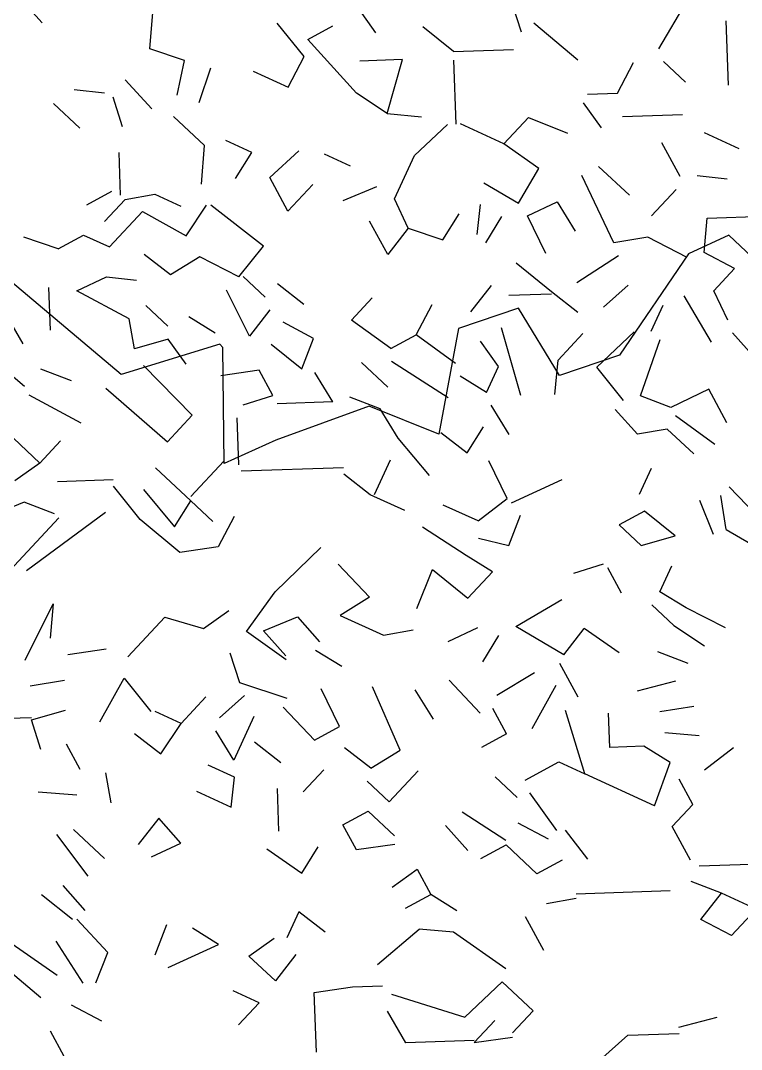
# Model space of a CAD drawing. Header units: metres. Extents: x 10 to 239, y 2 to 253.
# Drawn here: x 60.03 to 60.941, y 238.636 to 239.935 of the extents above; entities that cross this region are included whole.
import ezdxf

# ---------------------------------------------------------------- set-up
doc = ezdxf.new("R2010")
doc.units = ezdxf.units.M
doc.header["$MEASUREMENT"] = 0
doc.layers.add('bloques ARBOLES', color=7, linetype='Continuous', true_color=0xb8d897)

# ---------------------------------------------------------------- blocks, each defined once
blk = doc.blocks.new('arbolote')
at = {"layer": 'bloques ARBOLES'}
blk.add_lwpolyline([(1.629, 9.4014), (1.4637, 9.5575), (1.4129, 9.5339), (1.3256, 9.4056), (1.2498, 9.3801), (1.1981, 9.465), (1.1223, 9.4394), (1.0973, 9.306), (1.0095, 9.3412), (0.8915, 9.2982), (0.8263, 9.2687), (0.8245, 9.4153), (0.8208, 9.4196), (0.6961, 9.3811), (0.4029, 9.6284)], dxfattribs=at)
blk = doc.blocks.new('arb-alz-77')
at = {"layer": 'bloques ARBOLES', "linetype": 'Continuous'}
for p, q in [((-4.5755, 7.9037), (-4.6402, 7.9762)), ((-3.6029, 7.8743), (-3.6551, 7.9473)), ((-3.1795, 7.8762), (-3.2072, 7.9624)), ((-2.7793, 7.8274), (-2.6967, 7.9672)), ((-4.2616, 7.8272), (-4.2526, 7.9334)), ((-3.8123, 7.805), (-3.8904, 7.9019)), ((-3.8016, 7.8551), (-3.7282, 7.895)), ((-3.8016, 7.8551), (-3.7282, 7.895)), ((-3.8016, 7.8551), (-3.7282, 7.895)), ((-3.8016, 7.8551), (-3.7282, 7.895)), ((-3.8016, 7.8551), (-3.7282, 7.895)), ((-3.8016, 7.8551), (-3.7282, 7.895)), ((-3.3768, 7.8197), (-3.4665, 7.8914)), ((-3.0148, 7.7946), (-3.1429, 7.9023)), ((-2.5764, 7.7221), (-2.5826, 7.9088)), ((-3.6592, 7.698), (-3.8016, 7.8551)), ((-4.1607, 7.7933), (-4.2616, 7.8272)), ((-4.1607, 7.7933), (-4.2616, 7.8272)), ((-4.1607, 7.7933), (-4.2616, 7.8272)), ((-3.3768, 7.8197), (-3.2027, 7.8256)), ((-3.3768, 7.8197), (-3.2027, 7.8256)), ((-3.3768, 7.8197), (-3.2027, 7.8256)), ((-3.8591, 7.7161), (-3.8123, 7.805)), ((-3.5255, 7.796), (-3.6499, 7.7918)), ((-3.57, 7.6388), (-3.5255, 7.796)), ((-3.3696, 7.6082), (-3.376, 7.7948)), ((-3.3696, 7.6082), (-3.376, 7.7948)), ((-3.3696, 7.6082), (-3.376, 7.7948)), ((-4.1821, 7.6929), (-4.1607, 7.7933)), ((-4.1821, 7.6929), (-4.1607, 7.7933)), ((-4.1821, 7.6929), (-4.1607, 7.7933)), ((-4.1821, 7.6929), (-4.1607, 7.7933)), ((-4.1821, 7.6929), (-4.1607, 7.7933)), ((-4.0851, 7.7709), (-4.1191, 7.67)), ((-4.0851, 7.7709), (-4.1191, 7.67)), ((-2.8995, 7.6988), (-2.8526, 7.7876)), ((-2.7012, 7.7303), (-2.7655, 7.7906)), ((-4.2557, 7.653), (-4.3332, 7.7376)), ((-4.2557, 7.653), (-4.3332, 7.7376)), ((-4.2557, 7.653), (-4.3332, 7.7376)), ((-3.9603, 7.7626), (-3.8591, 7.7161)), ((-4.3941, 7.6981), (-4.4817, 7.7076)), ((-4.3941, 7.6981), (-4.4817, 7.7076)), ((-4.341, 7.6002), (-4.3688, 7.6865)), ((-4.341, 7.6002), (-4.3688, 7.6865)), ((-3.57, 7.6388), (-3.6592, 7.698)), ((-3.57, 7.6388), (-3.6592, 7.698)), ((-3.57, 7.6388), (-3.6592, 7.698)), ((-2.9865, 7.6959), (-2.8995, 7.6988)), ((-2.9865, 7.6959), (-2.8995, 7.6988)), ((-2.9865, 7.6959), (-2.8995, 7.6988)), ((-4.4654, 7.596), (-4.5426, 7.6682)), ((-4.4654, 7.596), (-4.5426, 7.6682)), ((-2.9459, 7.5975), (-2.9982, 7.6706)), ((-2.9459, 7.5975), (-2.9982, 7.6706)), ((-2.9459, 7.5975), (-2.9982, 7.6706)), ((-2.9459, 7.5975), (-2.9982, 7.6706)), ((-4.1025, 7.546), (-4.1925, 7.6302)), ((-4.1025, 7.546), (-4.1925, 7.6302)), ((-3.57, 7.6388), (-3.47, 7.6296)), ((-3.57, 7.6388), (-3.47, 7.6296)), ((-3.2307, 7.5507), (-3.1587, 7.6277)), ((-3.2307, 7.5507), (-3.1587, 7.6277)), ((-3.2307, 7.5507), (-3.1587, 7.6277)), ((-3.2307, 7.5507), (-3.1587, 7.6277)), ((-3.2307, 7.5507), (-3.1587, 7.6277)), ((-3.2307, 7.5507), (-3.1587, 7.6277)), ((-3.2307, 7.5507), (-3.1587, 7.6277)), ((-3.1587, 7.6277), (-3.045, 7.5818)), ((-2.8847, 7.6308), (-2.7104, 7.6366)), ((-2.8847, 7.6308), (-2.7104, 7.6366)), ((-2.8847, 7.6308), (-2.7104, 7.6366)), ((-2.8847, 7.6308), (-2.7104, 7.6366)), ((-3.4912, 7.5168), (-3.3946, 7.6073)), ((-3.4912, 7.5168), (-3.3946, 7.6073)), ((-3.2307, 7.5507), (-3.3572, 7.6087)), ((-3.2307, 7.5507), (-3.3572, 7.6087)), ((-3.2307, 7.5507), (-3.3572, 7.6087)), ((-3.2307, 7.5507), (-3.3572, 7.6087)), ((-3.9648, 7.5258), (-4.0407, 7.5606)), ((-2.5453, 7.5364), (-2.6464, 7.5828)), ((-4.3467, 7.4008), (-4.3509, 7.5252)), ((-4.3467, 7.4008), (-4.3509, 7.5252)), ((-4.3467, 7.4008), (-4.3509, 7.5252)), ((-4.3467, 7.4008), (-4.3509, 7.5252)), ((-4.1111, 7.4336), (-4.1025, 7.546)), ((-4.012, 7.4494), (-3.9648, 7.5258)), ((-3.9125, 7.4528), (-3.8279, 7.5305)), ((-3.1287, 7.4793), (-3.2307, 7.5507)), ((-3.1287, 7.4793), (-3.2307, 7.5507)), ((-2.7169, 7.4558), (-2.77, 7.5536)), ((-2.7169, 7.4558), (-2.77, 7.5536)), ((-2.7169, 7.4558), (-2.77, 7.5536)), ((-2.7169, 7.4558), (-2.77, 7.5536)), ((-2.7169, 7.4558), (-2.77, 7.5536)), ((-2.7169, 7.4558), (-2.77, 7.5536)), ((-2.7169, 7.4558), (-2.77, 7.5536)), ((-3.6769, 7.4857), (-3.7529, 7.5205)), ((-3.6769, 7.4857), (-3.7529, 7.5205)), ((-3.6769, 7.4857), (-3.7529, 7.5205)), ((-3.5493, 7.3904), (-3.4912, 7.5168)), ((-3.5493, 7.3904), (-3.4912, 7.5168)), ((-3.1875, 7.3776), (-3.1287, 7.4793)), ((-3.1875, 7.3776), (-3.1287, 7.4793)), ((-2.9545, 7.4851), (-2.8644, 7.401)), ((-3.8595, 7.355), (-3.9125, 7.4528)), ((-3.8595, 7.355), (-3.9125, 7.4528)), ((-3.2892, 7.4366), (-3.1875, 7.3776)), ((-2.9096, 7.2624), (-3.0034, 7.4587)), ((-2.9096, 7.2624), (-3.0034, 7.4587)), ((-2.9096, 7.2624), (-3.0034, 7.4587)), ((-2.5796, 7.448), (-2.6671, 7.4575)), ((-4.4454, 7.3725), (-4.372, 7.4124)), ((-4.4454, 7.3725), (-4.372, 7.4124)), ((-3.7872, 7.4321), (-3.8595, 7.355)), ((-3.6986, 7.3853), (-3.6002, 7.4261)), ((-3.6986, 7.3853), (-3.6002, 7.4261)), ((-3.6986, 7.3853), (-3.6002, 7.4261)), ((-2.8001, 7.3408), (-2.7281, 7.4181)), ((-4.3338, 7.3887), (-4.3939, 7.3244)), ((-4.3338, 7.3887), (-4.2472, 7.4042)), ((-4.3338, 7.3887), (-4.2472, 7.4042)), ((-4.3338, 7.3887), (-4.2472, 7.4042)), ((-4.3338, 7.3887), (-4.2472, 7.4042)), ((-4.2472, 7.4042), (-4.1713, 7.3693)), ((-4.2472, 7.4042), (-4.1713, 7.3693)), ((-3.5089, 7.3045), (-3.5493, 7.3904)), ((-3.1614, 7.3412), (-3.0756, 7.3814)), ((-3.1614, 7.3412), (-3.0756, 7.3814)), ((-3.1614, 7.3412), (-3.0756, 7.3814)), ((-3.0756, 7.3814), (-3.0228, 7.296)), ((-3.0756, 7.3814), (-3.0228, 7.296)), ((-4.379, 7.2502), (-4.2828, 7.3531)), ((-4.379, 7.2502), (-4.2828, 7.3531)), ((-4.379, 7.2502), (-4.2828, 7.3531)), ((-4.2828, 7.3531), (-4.1559, 7.2826)), ((-4.2828, 7.3531), (-4.1559, 7.2826)), ((-4.2828, 7.3531), (-4.1559, 7.2826)), ((-4.2828, 7.3531), (-4.1559, 7.2826)), ((-4.1559, 7.2826), (-4.0967, 7.3718)), ((-4.1559, 7.2826), (-4.0967, 7.3718)), ((-3.9307, 7.253), (-4.0842, 7.3723)), ((-3.9307, 7.253), (-4.0842, 7.3723)), ((-3.408, 7.2706), (-3.3609, 7.3469)), ((-3.408, 7.2706), (-3.3609, 7.3469)), ((-3.2994, 7.3738), (-3.3091, 7.2864)), ((-3.2994, 7.3738), (-3.3091, 7.2864)), ((-3.5686, 7.2278), (-3.6217, 7.3257)), ((-3.5686, 7.2278), (-3.6217, 7.3257)), ((-3.5686, 7.2278), (-3.6217, 7.3257)), ((-3.5686, 7.2278), (-3.6217, 7.3257)), ((-3.5686, 7.2278), (-3.6217, 7.3257)), ((-3.2832, 7.2623), (-3.2361, 7.3387)), ((-3.2832, 7.2623), (-3.2361, 7.3387)), ((-3.1078, 7.2308), (-3.1614, 7.3412)), ((-2.6472, 7.2339), (-2.6379, 7.3339)), ((-2.6472, 7.2339), (-2.6379, 7.3339)), ((-2.6472, 7.2339), (-2.6379, 7.3339)), ((-2.6472, 7.2339), (-2.6379, 7.3339)), ((-2.6379, 7.3339), (-2.4638, 7.3398)), ((-4.5284, 7.2452), (-4.4549, 7.285)), ((-4.5284, 7.2452), (-4.4549, 7.285)), ((-4.4549, 7.285), (-4.379, 7.2502)), ((-3.5089, 7.3045), (-3.5686, 7.2278)), ((-3.5089, 7.3045), (-3.5686, 7.2278)), ((-3.5089, 7.3045), (-3.408, 7.2706)), ((-3.5089, 7.3045), (-3.408, 7.2706)), ((-4.5284, 7.2452), (-4.6291, 7.2791)), ((-4.5284, 7.2452), (-4.6291, 7.2791)), ((-4.5284, 7.2452), (-4.6291, 7.2791)), ((-4.5284, 7.2452), (-4.6291, 7.2791)), ((-2.8106, 7.2783), (-2.9096, 7.2624)), ((-2.6964, 7.2198), (-2.8106, 7.2783)), ((-2.6964, 7.2198), (-2.8106, 7.2783)), ((-2.6964, 7.2198), (-2.8106, 7.2783)), ((-4.2019, 7.169), (-4.2786, 7.2287)), ((-4.2019, 7.169), (-4.2786, 7.2287)), ((-4.2019, 7.169), (-4.2786, 7.2287)), ((-4.0024, 7.1633), (-3.9307, 7.253)), ((-4.0024, 7.1633), (-3.9307, 7.253)), ((-3.0178, 7.1467), (-2.896, 7.2255)), ((-3.0178, 7.1467), (-2.896, 7.2255)), ((-3.0178, 7.1467), (-2.896, 7.2255)), ((-3.0178, 7.1467), (-2.896, 7.2255)), ((-2.5583, 7.1872), (-2.6472, 7.2339)), ((-2.5583, 7.1872), (-2.6472, 7.2339)), ((-2.5583, 7.1872), (-2.6472, 7.2339)), ((-2.5583, 7.1872), (-2.6472, 7.2339)), ((-4.1165, 7.2217), (-4.2019, 7.169)), ((-4.1165, 7.2217), (-4.2019, 7.169)), ((-4.1165, 7.2217), (-4.2019, 7.169)), ((-4.0024, 7.1633), (-4.1165, 7.2217)), ((-4.0024, 7.1633), (-4.1165, 7.2217)), ((-4.0024, 7.1633), (-4.1165, 7.2217)), ((-3.0917, 7.1194), (-3.1941, 7.203)), ((-3.0917, 7.1194), (-3.1941, 7.203)), ((-3.0917, 7.1194), (-3.1941, 7.203)), ((-3.0917, 7.1194), (-3.1941, 7.203)), ((-2.6184, 7.1228), (-2.5583, 7.1872)), ((-2.6184, 7.1228), (-2.5583, 7.1872)), ((-4.6311, 6.9677), (-4.737, 7.151)), ((-4.6311, 6.9677), (-4.737, 7.151)), ((-4.4744, 7.1225), (-4.3884, 7.1627)), ((-4.4744, 7.1225), (-4.3884, 7.1627)), ((-4.3884, 7.1627), (-4.301, 7.1532)), ((-4.3884, 7.1627), (-4.301, 7.1532)), ((-4.3884, 7.1627), (-4.301, 7.1532)), ((-4.3884, 7.1627), (-4.301, 7.1532)), ((-4.3884, 7.1627), (-4.301, 7.1532)), ((-3.9257, 7.1037), (-3.99, 7.1637)), ((-3.9257, 7.1037), (-3.99, 7.1637)), ((-3.9257, 7.1037), (-3.99, 7.1637)), ((-3.9257, 7.1037), (-3.99, 7.1637)), ((-3.9257, 7.1037), (-3.99, 7.1637)), ((-3.8129, 7.0825), (-3.8896, 7.1423)), ((-3.8129, 7.0825), (-3.8896, 7.1423)), ((-3.8129, 7.0825), (-3.8896, 7.1423)), ((-3.3263, 7.0616), (-3.2667, 7.1383)), ((-3.3263, 7.0616), (-3.2667, 7.1383)), ((-3.3263, 7.0616), (-3.2667, 7.1383)), ((-2.9406, 7.0746), (-2.8681, 7.1393)), ((-2.9406, 7.0746), (-2.8681, 7.1393)), ((-4.5514, 7.0078), (-4.5556, 7.1321)), ((-4.5514, 7.0078), (-4.5556, 7.1321)), ((-4.5514, 7.0078), (-4.5556, 7.1321)), ((-4.3221, 7.0404), (-4.4744, 7.1225)), ((-4.3221, 7.0404), (-4.4744, 7.1225)), ((-3.9716, 6.9899), (-4.0384, 7.1246)), ((-3.0914, 7.1131), (-3.2159, 7.1089)), ((-3.0914, 7.1131), (-3.2159, 7.1089)), ((-3.0148, 7.0597), (-3.0917, 7.1194)), ((-3.0148, 7.0597), (-3.0917, 7.1194)), ((-2.6257, 6.9732), (-2.7052, 7.1074)), ((-2.6257, 6.9732), (-2.7052, 7.1074)), ((-2.6257, 6.9732), (-2.7052, 7.1074)), ((-2.6257, 6.9732), (-2.7052, 7.1074)), ((-2.5781, 7.037), (-2.6184, 7.1228)), ((-4.2093, 7.0193), (-4.2735, 7.0795)), ((-4.2093, 7.0193), (-4.2735, 7.0795)), ((-4.2093, 7.0193), (-4.2735, 7.0795)), ((-4.2093, 7.0193), (-4.2735, 7.0795)), ((-4.2093, 7.0193), (-4.2735, 7.0795)), ((-3.6743, 7.0374), (-3.6141, 7.1017)), ((-3.6743, 7.0374), (-3.6141, 7.1017)), ((-3.6743, 7.0374), (-3.6141, 7.1017)), ((-3.6743, 7.0374), (-3.6141, 7.1017)), ((-3.486, 6.9939), (-3.4392, 7.0827)), ((-3.486, 6.9939), (-3.4392, 7.0827)), ((-3.486, 6.9939), (-3.4392, 7.0827)), ((-3.486, 6.9939), (-3.4392, 7.0827)), ((-3.486, 6.9939), (-3.4392, 7.0827)), ((-3.486, 6.9939), (-3.4392, 7.0827)), ((-3.486, 6.9939), (-3.4392, 7.0827)), ((-2.8014, 7.0045), (-2.7665, 7.0805)), ((-2.8014, 7.0045), (-2.7665, 7.0805)), ((-2.8014, 7.0045), (-2.7665, 7.0805)), ((-2.8014, 7.0045), (-2.7665, 7.0805)), ((-2.8014, 7.0045), (-2.7665, 7.0805)), ((-2.8014, 7.0045), (-2.7665, 7.0805)), ((-4.0716, 6.999), (-4.1479, 7.0463)), ((-4.0716, 6.999), (-4.1479, 7.0463)), ((-4.0716, 6.999), (-4.1479, 7.0463)), ((-4.0716, 6.999), (-4.1479, 7.0463)), ((-3.912, 7.0667), (-3.9716, 6.9899)), ((-3.912, 7.0667), (-3.9716, 6.9899)), ((-4.3067, 6.9537), (-4.3221, 7.0404)), ((-4.3067, 6.9537), (-4.3221, 7.0404)), ((-3.7845, 6.9839), (-3.8734, 7.0307)), ((-3.7845, 6.9839), (-3.8734, 7.0307)), ((-3.5593, 6.954), (-3.6743, 7.0374)), ((-3.5593, 6.954), (-3.486, 6.9939)), ((-3.5593, 6.954), (-3.486, 6.9939)), ((-3.5593, 6.954), (-3.486, 6.9939)), ((-3.3711, 6.9106), (-3.486, 6.9939)), ((-3.3711, 6.9106), (-3.486, 6.9939)), ((-3.1811, 6.8174), (-3.2375, 7.0148)), ((-3.1811, 6.8174), (-3.2375, 7.0148)), ((-3.1811, 6.8174), (-3.2375, 7.0148)), ((-3.1811, 6.8174), (-3.2375, 7.0148)), ((-3.0725, 6.9206), (-3.0004, 6.9978)), ((-2.9596, 6.8996), (-2.8509, 7.0028)), ((-2.9596, 6.8996), (-2.8509, 7.0028)), ((-2.4997, 6.9276), (-2.5644, 7.0001)), ((-2.4997, 6.9276), (-2.5644, 7.0001)), ((-2.4997, 6.9276), (-2.5644, 7.0001)), ((-2.4997, 6.9276), (-2.5644, 7.0001)), ((-4.6269, 6.8433), (-4.7678, 6.9631)), ((-4.6269, 6.8433), (-4.7678, 6.9631)), ((-4.6269, 6.8433), (-4.7678, 6.9631)), ((-4.6269, 6.8433), (-4.7678, 6.9631)), ((-4.6269, 6.8433), (-4.7678, 6.9631)), ((-4.6269, 6.8433), (-4.7678, 6.9631)), ((-4.208, 6.9819), (-4.3067, 6.9537)), ((-4.208, 6.9819), (-4.3067, 6.9537)), ((-4.1557, 6.909), (-4.208, 6.9819)), ((-4.1557, 6.909), (-4.208, 6.9819)), ((-3.9086, 6.9671), (-3.8189, 6.8954)), ((-3.8189, 6.8954), (-3.7845, 6.9839)), ((-3.8189, 6.8954), (-3.7845, 6.9839)), ((-3.8189, 6.8954), (-3.7845, 6.9839)), ((-3.2463, 6.9024), (-3.2985, 6.9753)), ((-3.2463, 6.9024), (-3.2985, 6.9753)), ((-3.2463, 6.9024), (-3.2985, 6.9753)), ((-2.8322, 6.8167), (-2.7755, 6.9806)), ((-2.8322, 6.8167), (-2.7755, 6.9806)), ((-2.8322, 6.8167), (-2.7755, 6.9806)), ((-2.8322, 6.8167), (-2.7755, 6.9806)), ((-4.1383, 6.7601), (-4.28, 6.9048)), ((-4.1383, 6.7601), (-4.28, 6.9048)), ((-3.5681, 6.8416), (-3.6452, 6.9138)), ((-3.3925, 6.8102), (-3.558, 6.9167)), ((-3.3925, 6.8102), (-3.558, 6.9167)), ((-3.281, 6.8264), (-3.2463, 6.9024)), ((-3.281, 6.8264), (-3.2463, 6.9024)), ((-3.0816, 6.8207), (-3.0725, 6.9206)), ((-3.0816, 6.8207), (-3.0725, 6.9206)), ((-2.8816, 6.8025), (-2.9596, 6.8996)), ((-4.4903, 6.8603), (-4.5788, 6.8946)), ((-4.4903, 6.8603), (-4.5788, 6.8946)), ((-4.4903, 6.8603), (-4.5788, 6.8946)), ((-4.4903, 6.8603), (-4.5788, 6.8946)), ((-3.9434, 6.8912), (-4.0549, 6.875)), ((-3.9434, 6.8912), (-4.0549, 6.875)), ((-3.9036, 6.8179), (-3.9434, 6.8912)), ((-3.7285, 6.7989), (-3.7812, 6.8843)), ((-3.7285, 6.7989), (-3.7812, 6.8843)), ((-3.281, 6.8264), (-3.3574, 6.8737)), ((-3.281, 6.8264), (-3.3574, 6.8737)), ((-4.39, 6.8388), (-4.2103, 6.6829)), ((-4.39, 6.8388), (-4.2103, 6.6829)), ((-2.6337, 6.8358), (-2.7439, 6.7823)), ((-2.5806, 6.7379), (-2.6337, 6.8358)), ((-2.5806, 6.7379), (-2.6337, 6.8358)), ((-2.5806, 6.7379), (-2.6337, 6.8358)), ((-2.5806, 6.7379), (-2.6337, 6.8358)), ((-4.4614, 6.7367), (-4.6136, 6.8188)), ((-4.4614, 6.7367), (-4.6136, 6.8188)), ((-4.4614, 6.7367), (-4.6136, 6.8188)), ((-4.4614, 6.7367), (-4.6136, 6.8188)), ((-3.9898, 6.79), (-3.9036, 6.8179)), ((-3.9898, 6.79), (-3.9036, 6.8179)), ((-3.5909, 6.7786), (-3.6792, 6.8129)), ((-3.5909, 6.7786), (-3.6792, 6.8129)), ((-3.5909, 6.7786), (-3.6792, 6.8129)), ((-2.7439, 6.7823), (-2.8322, 6.8167)), ((-2.7439, 6.7823), (-2.8322, 6.8167)), ((-3.7285, 6.7989), (-3.8903, 6.7934)), ((-3.7285, 6.7989), (-3.8903, 6.7934)), ((-3.5381, 6.6931), (-3.5909, 6.7786)), ((-3.5381, 6.6931), (-3.5909, 6.7786)), ((-3.2146, 6.7041), (-3.2673, 6.7895)), ((-2.8409, 6.7043), (-2.9058, 6.7768)), ((-2.8409, 6.7043), (-2.9058, 6.7768)), ((-2.8409, 6.7043), (-2.9058, 6.7768)), ((-4.2103, 6.6829), (-4.1383, 6.7601)), ((-4.2103, 6.6829), (-4.1383, 6.7601)), ((-4.2103, 6.6829), (-4.1383, 6.7601)), ((-4.0025, 6.6152), (-4.0072, 6.7521)), ((-4.0025, 6.6152), (-4.0072, 6.7521)), ((-4.0025, 6.6152), (-4.0072, 6.7521)), ((-4.0025, 6.6152), (-4.0072, 6.7521)), ((-4.0025, 6.6152), (-4.0072, 6.7521)), ((-2.6157, 6.6744), (-2.7306, 6.7579)), ((-3.3373, 6.6502), (-3.2902, 6.7265)), ((-3.3373, 6.6502), (-3.2902, 6.7265)), ((-2.7543, 6.7197), (-2.8409, 6.7043)), ((-2.7543, 6.7197), (-2.8409, 6.7043)), ((-2.7543, 6.7197), (-2.8409, 6.7043)), ((-2.677, 6.6475), (-2.7543, 6.7197)), ((-2.677, 6.6475), (-2.7543, 6.7197)), ((-2.677, 6.6475), (-2.7543, 6.7197)), ((-2.677, 6.6475), (-2.7543, 6.7197)), ((-4.582, 6.6205), (-4.6592, 6.6927)), ((-4.582, 6.6205), (-4.6592, 6.6927)), ((-4.582, 6.6205), (-4.6592, 6.6927)), ((-4.582, 6.6205), (-4.6592, 6.6927)), ((-3.4472, 6.5842), (-3.5381, 6.6931)), ((-3.4141, 6.7098), (-3.3373, 6.6502)), ((-3.4141, 6.7098), (-3.3373, 6.6502)), ((-3.4141, 6.7098), (-3.3373, 6.6502)), ((-3.4141, 6.7098), (-3.3373, 6.6502)), ((-3.4141, 6.7098), (-3.3373, 6.6502)), ((-3.4141, 6.7098), (-3.3373, 6.6502)), ((-3.4141, 6.7098), (-3.3373, 6.6502)), ((-4.582, 6.6205), (-4.5219, 6.6849)), ((-4.582, 6.6205), (-4.5219, 6.6849)), ((-4.582, 6.6205), (-4.5219, 6.6849)), ((-4.1427, 6.5232), (-4.0465, 6.6261)), ((-4.1427, 6.5232), (-4.0465, 6.6261)), ((-4.1427, 6.5232), (-4.0465, 6.6261)), ((-3.6073, 6.5289), (-3.561, 6.6301)), ((-3.6073, 6.5289), (-3.561, 6.6301)), ((-3.2207, 6.5172), (-3.2742, 6.6274)), ((-3.2207, 6.5172), (-3.2742, 6.6274)), ((-3.2207, 6.5172), (-3.2742, 6.6274)), ((-4.582, 6.6205), (-4.655, 6.5683)), ((-4.1422, 6.5109), (-4.2452, 6.6071)), ((-4.1422, 6.5109), (-4.2452, 6.6071)), ((-3.6971, 6.6068), (-3.9958, 6.5967)), ((-2.835, 6.5301), (-2.8003, 6.6059)), ((-2.835, 6.5301), (-2.8003, 6.6059)), ((-4.3685, 6.5717), (-4.5302, 6.5663)), ((-4.3685, 6.5717), (-4.5302, 6.5663)), ((-3.6198, 6.5284), (-3.6965, 6.5882)), ((-3.6198, 6.5284), (-3.6965, 6.5882)), ((-3.6198, 6.5284), (-3.6965, 6.5882)), ((-3.6198, 6.5284), (-3.6965, 6.5882)), ((-3.6198, 6.5284), (-3.6965, 6.5882)), ((-3.6198, 6.5284), (-3.6965, 6.5882)), ((-3.2079, 6.5051), (-3.0608, 6.5723)), ((-3.2079, 6.5051), (-3.0608, 6.5723)), ((-4.29, 6.4561), (-4.3679, 6.5531)), ((-4.29, 6.4561), (-4.3679, 6.5531)), ((-4.29, 6.4561), (-4.3679, 6.5531)), ((-4.29, 6.4561), (-4.3679, 6.5531)), ((-4.2804, 6.5436), (-4.1895, 6.4345)), ((-4.2804, 6.5436), (-4.1895, 6.4345)), ((-2.4581, 6.4308), (-2.5742, 6.5513)), ((-4.6279, 6.5069), (-4.7262, 6.4662)), ((-4.5396, 6.4726), (-4.6279, 6.5069)), ((-4.1895, 6.4345), (-4.1422, 6.5109)), ((-4.1895, 6.4345), (-4.1422, 6.5109)), ((-4.078, 6.4507), (-4.1422, 6.5109)), ((-3.5185, 6.482), (-3.6198, 6.5284)), ((-3.3057, 6.452), (-3.2207, 6.5172)), ((-3.3057, 6.452), (-3.2207, 6.5172)), ((-2.6193, 6.4128), (-2.66, 6.5111)), ((-2.6193, 6.4128), (-2.66, 6.5111)), ((-2.6193, 6.4128), (-2.66, 6.5111)), ((-2.5824, 6.4265), (-2.5983, 6.5257)), ((-2.5824, 6.4265), (-2.5983, 6.5257)), ((-2.5824, 6.4265), (-2.5983, 6.5257)), ((-2.5824, 6.4265), (-2.5983, 6.5257)), ((-2.5824, 6.4265), (-2.5983, 6.5257)), ((-2.5824, 6.4265), (-2.5983, 6.5257)), ((-2.5824, 6.4265), (-2.5983, 6.5257)), ((-4.6212, 6.3079), (-4.3904, 6.4776)), ((-3.3057, 6.452), (-3.407, 6.4983)), ((-3.3057, 6.452), (-3.407, 6.4983)), ((-2.821, 6.4808), (-2.8944, 6.4409)), ((-2.7314, 6.409), (-2.821, 6.4808)), ((-2.7314, 6.409), (-2.821, 6.4808)), ((-2.7314, 6.409), (-2.821, 6.4808)), ((-4.6829, 6.2933), (-4.5267, 6.4605)), ((-4.6829, 6.2933), (-4.5267, 6.4605)), ((-4.1746, 6.3602), (-4.29, 6.4561)), ((-4.1746, 6.3602), (-4.29, 6.4561)), ((-4.1746, 6.3602), (-4.29, 6.4561)), ((-4.1746, 6.3602), (-4.29, 6.4561)), ((-4.1746, 6.3602), (-4.29, 6.4561)), ((-4.1746, 6.3602), (-4.29, 6.4561)), ((-4.1746, 6.3602), (-4.29, 6.4561)), ((-4.1746, 6.3602), (-4.29, 6.4561)), ((-4.0162, 6.4653), (-4.063, 6.3765)), ((-4.0162, 6.4653), (-4.063, 6.3765)), ((-3.2161, 6.3802), (-3.1818, 6.4686)), ((-3.2161, 6.3802), (-3.1818, 6.4686)), ((-3.2161, 6.3802), (-3.1818, 6.4686)), ((-3.3398, 6.3511), (-3.4671, 6.434)), ((-3.3398, 6.3511), (-3.4671, 6.434)), ((-3.3398, 6.3511), (-3.4671, 6.434)), ((-2.8944, 6.4409), (-2.83, 6.3808)), ((-2.8944, 6.4409), (-2.83, 6.3808)), ((-2.8944, 6.4409), (-2.83, 6.3808)), ((-2.5824, 6.4265), (-2.4808, 6.3677)), ((-3.3041, 6.4022), (-3.2161, 6.3802)), ((-3.3041, 6.4022), (-3.2161, 6.3802)), ((-3.3041, 6.4022), (-3.2161, 6.3802)), ((-2.83, 6.3808), (-2.7314, 6.409)), ((-4.063, 6.3765), (-4.1746, 6.3602)), ((-4.063, 6.3765), (-4.1746, 6.3602)), ((-3.8966, 6.2451), (-3.764, 6.3741)), ((-3.8966, 6.2451), (-3.764, 6.3741)), ((-3.8966, 6.2451), (-3.764, 6.3741)), ((-3.8966, 6.2451), (-3.764, 6.3741)), ((-3.8966, 6.2451), (-3.764, 6.3741)), ((-3.7126, 6.3261), (-3.6221, 6.2295)), ((-3.7126, 6.3261), (-3.6221, 6.2295)), ((-3.7126, 6.3261), (-3.6221, 6.2295)), ((-3.7126, 6.3261), (-3.6221, 6.2295)), ((-3.2633, 6.3039), (-3.3398, 6.3511)), ((-3.2633, 6.3039), (-3.3398, 6.3511)), ((-3.2633, 6.3039), (-3.3398, 6.3511)), ((-3.2633, 6.3039), (-3.3398, 6.3511)), ((-3.0266, 6.2995), (-2.9403, 6.3273)), ((-3.0266, 6.2995), (-2.9403, 6.3273)), ((-3.0266, 6.2995), (-2.9403, 6.3273)), ((-3.0266, 6.2995), (-2.9403, 6.3273)), ((-3.4839, 6.1968), (-3.438, 6.3104)), ((-3.4839, 6.1968), (-3.438, 6.3104)), ((-3.4839, 6.1968), (-3.438, 6.3104)), ((-3.438, 6.3104), (-3.3356, 6.2268)), ((-3.438, 6.3104), (-3.3356, 6.2268)), ((-3.3356, 6.2268), (-3.2633, 6.3039)), ((-2.8876, 6.2419), (-2.9274, 6.3152)), ((-2.8876, 6.2419), (-2.9274, 6.3152)), ((-2.7757, 6.2457), (-2.7408, 6.3216)), ((-2.7757, 6.2457), (-2.7408, 6.3216)), ((-2.7757, 6.2457), (-2.7408, 6.3216)), ((-3.9801, 6.1302), (-3.8966, 6.2451)), ((-3.9801, 6.1302), (-3.8966, 6.2451)), ((-2.6992, 6.1984), (-2.7757, 6.2457)), ((-2.6992, 6.1984), (-2.7757, 6.2457)), ((-4.6248, 6.0461), (-4.5432, 6.2108)), ((-4.6248, 6.0461), (-4.5432, 6.2108)), ((-4.5432, 6.2108), (-4.5523, 6.1108)), ((-3.6221, 6.2295), (-3.7076, 6.1768)), ((-3.6221, 6.2295), (-3.7076, 6.1768)), ((-3.1957, 6.1442), (-3.0614, 6.2234)), ((-3.1957, 6.1442), (-3.0614, 6.2234)), ((-3.1957, 6.1442), (-3.0614, 6.2234)), ((-2.7349, 6.1474), (-2.7993, 6.2075)), ((-4.1049, 6.1384), (-4.0318, 6.1907)), ((-4.1049, 6.1384), (-4.0318, 6.1907)), ((-4.1049, 6.1384), (-4.0318, 6.1907)), ((-4.1049, 6.1384), (-4.0318, 6.1907)), ((-3.7076, 6.1768), (-3.5809, 6.1188)), ((-2.5852, 6.14), (-2.6992, 6.1984)), ((-2.5852, 6.14), (-2.6992, 6.1984)), ((-4.3262, 6.0562), (-4.218, 6.1719)), ((-4.3262, 6.0562), (-4.218, 6.1719)), ((-4.3262, 6.0562), (-4.218, 6.1719)), ((-4.218, 6.1719), (-4.1049, 6.1384)), ((-3.9303, 6.1318), (-3.8319, 6.1726)), ((-3.9303, 6.1318), (-3.8319, 6.1726)), ((-3.9303, 6.1318), (-3.8319, 6.1726)), ((-3.9303, 6.1318), (-3.8319, 6.1726)), ((-3.9303, 6.1318), (-3.8319, 6.1726)), ((-3.8319, 6.1726), (-3.7673, 6.1001)), ((-3.8319, 6.1726), (-3.7673, 6.1001)), ((-2.7349, 6.1474), (-2.6457, 6.0882)), ((-2.7349, 6.1474), (-2.6457, 6.0882)), ((-3.865, 6.0469), (-3.9801, 6.1302)), ((-3.865, 6.0469), (-3.9801, 6.1302)), ((-3.865, 6.0469), (-3.9801, 6.1302)), ((-3.865, 6.0469), (-3.9801, 6.1302)), ((-3.8654, 6.0593), (-3.9303, 6.1318)), ((-3.5809, 6.1188), (-3.4943, 6.1342)), ((-3.5809, 6.1188), (-3.4943, 6.1342)), ((-3.5809, 6.1188), (-3.4943, 6.1342)), ((-3.5809, 6.1188), (-3.4943, 6.1342)), ((-3.5809, 6.1188), (-3.4943, 6.1342)), ((-3.5809, 6.1188), (-3.4943, 6.1342)), ((-3.3076, 6.1405), (-3.3936, 6.1001)), ((-3.3076, 6.1405), (-3.3936, 6.1001)), ((-3.2919, 6.0413), (-3.2446, 6.1177)), ((-3.2919, 6.0413), (-3.2446, 6.1177)), ((-3.2919, 6.0413), (-3.2446, 6.1177)), ((-3.2919, 6.0413), (-3.2446, 6.1177)), ((-3.056, 6.0617), (-3.1957, 6.1442)), ((-3.056, 6.0617), (-3.1957, 6.1442)), ((-3.056, 6.0617), (-3.1957, 6.1442)), ((-3.056, 6.0617), (-3.1957, 6.1442)), ((-3.056, 6.0617), (-3.1957, 6.1442)), ((-3.056, 6.0617), (-2.9963, 6.1385)), ((-2.8941, 6.0672), (-2.9963, 6.1385)), ((-2.8941, 6.0672), (-2.9963, 6.1385)), ((-2.8941, 6.0672), (-2.9963, 6.1385)), ((-2.8941, 6.0672), (-2.9963, 6.1385)), ((-2.8941, 6.0672), (-2.9963, 6.1385)), ((-2.8941, 6.0672), (-2.9963, 6.1385)), ((-2.8941, 6.0672), (-2.9963, 6.1385)), ((-4.5008, 6.0627), (-4.3892, 6.079)), ((-4.5008, 6.0627), (-4.3892, 6.079)), ((-4.5008, 6.0627), (-4.3892, 6.079)), ((-3.9998, 5.98), (-4.0276, 6.0663)), ((-3.9998, 5.98), (-4.0276, 6.0663)), ((-3.9998, 5.98), (-4.0276, 6.0663)), ((-3.9998, 5.98), (-4.0276, 6.0663)), ((-3.9998, 5.98), (-4.0276, 6.0663)), ((-3.7025, 6.0274), (-3.7788, 6.0747)), ((-3.7025, 6.0274), (-3.7788, 6.0747)), ((-3.7025, 6.0274), (-3.7788, 6.0747)), ((-2.6938, 6.0366), (-2.7822, 6.071)), ((-3.0144, 5.9386), (-3.0675, 6.0364)), ((-3.0144, 5.9386), (-3.0675, 6.0364)), ((-3.1412, 6.0089), (-3.2511, 5.9431)), ((-4.6099, 5.9719), (-4.5107, 5.9878)), ((-4.407, 5.8667), (-4.3366, 5.9936)), ((-4.407, 5.8667), (-4.3366, 5.9936)), ((-4.407, 5.8667), (-4.3366, 5.9936)), ((-4.407, 5.8667), (-4.3366, 5.9936)), ((-4.3366, 5.9936), (-4.2586, 5.8966)), ((-4.3366, 5.9936), (-4.2586, 5.8966)), ((-3.8612, 5.935), (-3.9998, 5.98)), ((-3.8612, 5.935), (-3.9998, 5.98)), ((-3.5324, 5.7842), (-3.6133, 5.9683)), ((-3.5324, 5.7842), (-3.6133, 5.9683)), ((-3.5324, 5.7842), (-3.6133, 5.9683)), ((-3.2992, 5.8916), (-3.3898, 5.9882)), ((-3.2992, 5.8916), (-3.3898, 5.9882)), ((-3.1483, 5.8469), (-3.0779, 5.9738)), ((-3.1483, 5.8469), (-3.0779, 5.9738)), ((-3.1483, 5.8469), (-3.0779, 5.9738)), ((-3.1483, 5.8469), (-3.0779, 5.9738)), ((-3.1483, 5.8469), (-3.0779, 5.9738)), ((-3.1483, 5.8469), (-3.0779, 5.9738)), ((-2.8407, 5.9569), (-2.7296, 5.9856)), ((-2.8407, 5.9569), (-2.7296, 5.9856)), ((-2.8407, 5.9569), (-2.7296, 5.9856)), ((-4.1702, 5.8622), (-4.0981, 5.9394)), ((-4.1702, 5.8622), (-4.0981, 5.9394)), ((-4.1702, 5.8622), (-4.0981, 5.9394)), ((-4.1702, 5.8622), (-4.0981, 5.9394)), ((-4.1702, 5.8622), (-4.0981, 5.9394)), ((-4.1702, 5.8622), (-4.0981, 5.9394)), ((-4.1702, 5.8622), (-4.0981, 5.9394)), ((-4.1702, 5.8622), (-4.0981, 5.9394)), ((-4.0586, 5.8785), (-3.9861, 5.9432)), ((-4.0586, 5.8785), (-3.9861, 5.9432)), ((-3.709, 5.8529), (-3.7626, 5.9631)), ((-3.709, 5.8529), (-3.7626, 5.9631)), ((-3.4357, 5.8746), (-3.4885, 5.9599)), ((-3.4357, 5.8746), (-3.4885, 5.9599)), ((-3.7824, 5.813), (-3.8729, 5.9096)), ((-3.7824, 5.813), (-3.8729, 5.9096)), ((-2.7763, 5.8968), (-2.6772, 5.9125)), ((-2.7763, 5.8968), (-2.6772, 5.9125)), ((-4.6067, 5.8786), (-4.7311, 5.8743)), ((-4.6067, 5.8786), (-4.7311, 5.8743)), ((-4.6067, 5.8786), (-4.7311, 5.8743)), ((-4.6065, 5.8724), (-4.5078, 5.9006)), ((-4.1702, 5.8622), (-4.2461, 5.897)), ((-4.1702, 5.8622), (-4.2461, 5.897)), ((-4.1702, 5.8622), (-4.2461, 5.897)), ((-3.9591, 5.8819), (-4.0171, 5.7552)), ((-3.9591, 5.8819), (-4.0171, 5.7552)), ((-3.9591, 5.8819), (-4.0171, 5.7552)), ((-3.9591, 5.8819), (-4.0171, 5.7552)), ((-3.2225, 5.832), (-3.2624, 5.9053)), ((-3.2225, 5.832), (-3.2624, 5.9053)), ((-3.2225, 5.832), (-3.2624, 5.9053)), ((-3.2225, 5.832), (-3.2624, 5.9053)), ((-2.9944, 5.7151), (-3.0505, 5.9)), ((-2.9944, 5.7151), (-3.0505, 5.9)), ((-2.9944, 5.7151), (-3.0505, 5.9)), ((-2.9944, 5.7151), (-3.0505, 5.9)), ((-2.9222, 5.7922), (-2.9256, 5.8918)), ((-2.9222, 5.7922), (-2.9256, 5.8918)), ((-4.5788, 5.7861), (-4.6065, 5.8724)), ((-4.5788, 5.7861), (-4.6065, 5.8724)), ((-4.5788, 5.7861), (-4.6065, 5.8724)), ((-4.5788, 5.7861), (-4.6065, 5.8724)), ((-4.5788, 5.7861), (-4.6065, 5.8724)), ((-4.2294, 5.773), (-4.1702, 5.8622)), ((-3.7824, 5.813), (-3.709, 5.8529)), ((-3.7824, 5.813), (-3.709, 5.8529)), ((-3.7824, 5.813), (-3.709, 5.8529)), ((-4.3063, 5.8327), (-4.2294, 5.773)), ((-4.3063, 5.8327), (-4.2294, 5.773)), ((-4.3063, 5.8327), (-4.2294, 5.773)), ((-4.3063, 5.8327), (-4.2294, 5.773)), ((-4.0171, 5.7552), (-4.0698, 5.8407)), ((-4.0171, 5.7552), (-4.0698, 5.8407)), ((-4.0171, 5.7552), (-4.0698, 5.8407)), ((-4.0171, 5.7552), (-4.0698, 5.8407)), ((-4.0171, 5.7552), (-4.0698, 5.8407)), ((-3.2225, 5.832), (-3.2959, 5.7922)), ((-3.2225, 5.832), (-3.2959, 5.7922)), ((-3.2225, 5.832), (-3.2959, 5.7922)), ((-3.2225, 5.832), (-3.2959, 5.7922)), ((-2.6619, 5.826), (-2.7618, 5.835)), ((-2.6619, 5.826), (-2.7618, 5.835)), ((-2.6619, 5.826), (-2.7618, 5.835)), ((-2.6619, 5.826), (-2.7618, 5.835)), ((-2.6619, 5.826), (-2.7618, 5.835)), ((-2.6619, 5.826), (-2.7618, 5.835)), ((-4.4647, 5.7277), (-4.5045, 5.8011)), ((-3.8799, 5.7474), (-3.9566, 5.8071)), ((-3.6177, 5.7314), (-3.6946, 5.7911)), ((-3.6177, 5.7314), (-3.6946, 5.7911)), ((-3.6177, 5.7314), (-3.6946, 5.7911)), ((-2.8228, 5.7956), (-2.9222, 5.7922)), ((-2.8228, 5.7956), (-2.9222, 5.7922)), ((-2.8228, 5.7956), (-2.9222, 5.7922)), ((-2.7463, 5.7483), (-2.8228, 5.7956)), ((-2.6459, 5.7269), (-2.561, 5.7919)), ((-2.6459, 5.7269), (-2.561, 5.7919)), ((-3.6177, 5.7314), (-3.5324, 5.7842)), ((-3.6177, 5.7314), (-3.5324, 5.7842)), ((-3.6177, 5.7314), (-3.5324, 5.7842)), ((-3.6177, 5.7314), (-3.5324, 5.7842)), ((-3.6177, 5.7314), (-3.5324, 5.7842)), ((-4.0154, 5.7054), (-4.0914, 5.7403)), ((-4.0154, 5.7054), (-4.0914, 5.7403)), ((-3.8147, 5.6625), (-3.7546, 5.7268)), ((-3.8147, 5.6625), (-3.7546, 5.7268)), ((-3.8147, 5.6625), (-3.7546, 5.7268)), ((-3.8147, 5.6625), (-3.7546, 5.7268)), ((-3.8147, 5.6625), (-3.7546, 5.7268)), ((-3.1681, 5.6968), (-3.0702, 5.7499)), ((-3.1681, 5.6968), (-3.0702, 5.7499)), ((-3.1681, 5.6968), (-3.0702, 5.7499)), ((-3.1681, 5.6968), (-3.0702, 5.7499)), ((-3.1681, 5.6968), (-3.0702, 5.7499)), ((-3.1681, 5.6968), (-3.0702, 5.7499)), ((-3.1681, 5.6968), (-3.0702, 5.7499)), ((-3.0702, 5.7499), (-2.9944, 5.7151)), ((-3.0702, 5.7499), (-2.9944, 5.7151)), ((-2.7919, 5.6222), (-2.7463, 5.7483)), ((-2.7919, 5.6222), (-2.7463, 5.7483)), ((-2.7919, 5.6222), (-2.7463, 5.7483)), ((-2.7919, 5.6222), (-2.7463, 5.7483)), ((-2.7919, 5.6222), (-2.7463, 5.7483)), ((-2.7919, 5.6222), (-2.7463, 5.7483)), ((-2.7919, 5.6222), (-2.7463, 5.7483)), ((-2.7919, 5.6222), (-2.7463, 5.7483)), ((-2.7919, 5.6222), (-2.7463, 5.7483)), ((-2.7919, 5.6222), (-2.7463, 5.7483)), ((-2.7919, 5.6222), (-2.7463, 5.7483)), ((-4.3742, 5.631), (-4.3895, 5.7177)), ((-4.3742, 5.631), (-4.3895, 5.7177)), ((-4.3742, 5.631), (-4.3895, 5.7177)), ((-4.3742, 5.631), (-4.3895, 5.7177)), ((-4.3742, 5.631), (-4.3895, 5.7177)), ((-4.3742, 5.631), (-4.3895, 5.7177)), ((-4.3742, 5.631), (-4.3895, 5.7177)), ((-4.3742, 5.631), (-4.3895, 5.7177)), ((-4.025, 5.618), (-4.0154, 5.7054)), ((-4.025, 5.618), (-4.0154, 5.7054)), ((-4.025, 5.618), (-4.0154, 5.7054)), ((-4.025, 5.618), (-4.0154, 5.7054)), ((-4.025, 5.618), (-4.0154, 5.7054)), ((-3.5645, 5.6335), (-3.4805, 5.7236)), ((-3.5645, 5.6335), (-3.4805, 5.7236)), ((-3.5645, 5.6335), (-3.4805, 5.7236)), ((-3.5645, 5.6335), (-3.4805, 5.7236)), ((-3.1913, 5.6462), (-3.2557, 5.7062)), ((-3.1913, 5.6462), (-3.2557, 5.7062)), ((-3.1913, 5.6462), (-3.2557, 5.7062)), ((-3.1913, 5.6462), (-3.2557, 5.7062)), ((-2.7919, 5.6222), (-2.9944, 5.7151)), ((-2.7919, 5.6222), (-2.9944, 5.7151)), ((-2.7919, 5.6222), (-2.9944, 5.7151)), ((-2.68, 5.626), (-2.7199, 5.6995)), ((-3.8856, 5.548), (-3.8898, 5.6724)), ((-3.8856, 5.548), (-3.8898, 5.6724)), ((-3.8856, 5.548), (-3.8898, 5.6724)), ((-3.8856, 5.548), (-3.8898, 5.6724)), ((-3.8856, 5.548), (-3.8898, 5.6724)), ((-3.6289, 5.6937), (-3.5645, 5.6335)), ((-3.6289, 5.6937), (-3.5645, 5.6335)), ((-4.4746, 5.6527), (-4.587, 5.6613)), ((-4.1261, 5.6644), (-4.025, 5.618)), ((-3.0759, 5.5504), (-3.1544, 5.6599)), ((-3.0759, 5.5504), (-3.1544, 5.6599)), ((-3.6994, 5.5667), (-3.626, 5.6065)), ((-3.6994, 5.5667), (-3.626, 5.6065)), ((-3.6994, 5.5667), (-3.626, 5.6065)), ((-3.626, 5.6065), (-3.5488, 5.5344)), ((-3.626, 5.6065), (-3.5488, 5.5344)), ((-3.626, 5.6065), (-3.5488, 5.5344)), ((-3.626, 5.6065), (-3.5488, 5.5344)), ((-2.74, 5.5617), (-2.68, 5.626)), ((-4.2356, 5.5859), (-4.2953, 5.5092)), ((-4.2356, 5.5859), (-4.2953, 5.5092)), ((-4.1709, 5.5134), (-4.2356, 5.5859)), ((-3.2244, 5.5205), (-3.3517, 5.6033)), ((-3.2244, 5.5205), (-3.3517, 5.6033)), ((-4.4836, 5.5527), (-4.3936, 5.4685)), ((-4.4836, 5.5527), (-4.3936, 5.4685)), ((-3.6595, 5.4932), (-3.6994, 5.5667)), ((-3.6595, 5.4932), (-3.6994, 5.5667)), ((-3.6595, 5.4932), (-3.6994, 5.5667)), ((-3.3356, 5.4917), (-3.4003, 5.5645)), ((-3.3356, 5.4917), (-3.4003, 5.5645)), ((-3.3356, 5.4917), (-3.4003, 5.5645)), ((-3.3356, 5.4917), (-3.4003, 5.5645)), ((-3.3356, 5.4917), (-3.4003, 5.5645)), ((-3.3356, 5.4917), (-3.4003, 5.5645)), ((-3.1001, 5.5247), (-3.1888, 5.5715)), ((-3.1001, 5.5247), (-3.1888, 5.5715)), ((-3.1001, 5.5247), (-3.1888, 5.5715)), ((-3.1001, 5.5247), (-3.1888, 5.5715)), ((-3.1001, 5.5247), (-3.1888, 5.5715)), ((-2.986, 5.4662), (-3.0511, 5.5512)), ((-2.6869, 5.4638), (-2.74, 5.5617)), ((-2.6869, 5.4638), (-2.74, 5.5617)), ((-2.6869, 5.4638), (-2.74, 5.5617)), ((-4.4417, 5.417), (-4.5329, 5.5386)), ((-4.4417, 5.417), (-4.5329, 5.5386)), ((-4.4417, 5.417), (-4.5329, 5.5386)), ((-4.2567, 5.4731), (-4.1709, 5.5134)), ((-4.2567, 5.4731), (-4.1709, 5.5134)), ((-3.9213, 5.497), (-3.8191, 5.4256)), ((-3.8191, 5.4256), (-3.7718, 5.502)), ((-3.8191, 5.4256), (-3.7718, 5.502)), ((-3.548, 5.5096), (-3.6595, 5.4932)), ((-3.548, 5.5096), (-3.6595, 5.4932)), ((-3.2974, 5.4683), (-3.2241, 5.5079)), ((-3.2974, 5.4683), (-3.2241, 5.5079)), ((-3.2974, 5.4683), (-3.2241, 5.5079)), ((-3.134, 5.4239), (-3.2241, 5.5079)), ((-3.134, 5.4239), (-3.2241, 5.5079)), ((-3.134, 5.4239), (-3.2241, 5.5079)), ((-3.0606, 5.4637), (-3.134, 5.4239)), ((-3.5562, 5.3847), (-3.4833, 5.4369)), ((-3.4833, 5.4369), (-3.4434, 5.3636)), ((-3.4833, 5.4369), (-3.4434, 5.3636)), ((-3.4833, 5.4369), (-3.4434, 5.3636)), ((-3.4833, 5.4369), (-3.4434, 5.3636)), ((-2.5121, 5.4511), (-2.6614, 5.446)), ((-2.5121, 5.4511), (-2.6614, 5.446)), ((-2.5966, 5.3673), (-2.6848, 5.4017)), ((-4.5155, 5.3896), (-4.4508, 5.3171)), ((-4.5155, 5.3896), (-4.4508, 5.3171)), ((-4.5155, 5.3896), (-4.4508, 5.3171)), ((-3.02, 5.3655), (-2.7463, 5.3747)), ((-3.02, 5.3655), (-2.7463, 5.3747)), ((-3.02, 5.3655), (-2.7463, 5.3747)), ((-3.02, 5.3655), (-2.7463, 5.3747)), ((-3.02, 5.3655), (-2.7463, 5.3747)), ((-2.6562, 5.2906), (-2.5966, 5.3673)), ((-2.6562, 5.2906), (-2.5966, 5.3673)), ((-2.6562, 5.2906), (-2.5966, 5.3673)), ((-2.6562, 5.2906), (-2.5966, 5.3673)), ((-2.6562, 5.2906), (-2.5966, 5.3673)), ((-2.6562, 5.2906), (-2.5966, 5.3673)), ((-2.6562, 5.2906), (-2.5966, 5.3673)), ((-2.6562, 5.2906), (-2.5966, 5.3673)), ((-2.4952, 5.3209), (-2.5966, 5.3673)), ((-4.4872, 5.2909), (-4.5768, 5.3627)), ((-4.4872, 5.2909), (-4.5768, 5.3627)), ((-3.5168, 5.3237), (-3.4434, 5.3636)), ((-3.5168, 5.3237), (-3.4434, 5.3636)), ((-3.5168, 5.3237), (-3.4434, 5.3636)), ((-3.5168, 5.3237), (-3.4434, 5.3636)), ((-3.367, 5.3163), (-3.4434, 5.3636)), ((-3.367, 5.3163), (-3.4434, 5.3636)), ((-3.367, 5.3163), (-3.4434, 5.3636)), ((-3.1061, 5.3377), (-3.0196, 5.3529)), ((-3.1061, 5.3377), (-3.0196, 5.3529)), ((-3.1061, 5.3377), (-3.0196, 5.3529)), ((-3.1061, 5.3377), (-3.0196, 5.3529)), ((-3.1061, 5.3377), (-3.0196, 5.3529)), ((-3.1061, 5.3377), (-3.0196, 5.3529)), ((-3.1061, 5.3377), (-3.0196, 5.3529)), ((-3.8278, 5.3133), (-3.8627, 5.2374)), ((-3.8278, 5.3133), (-3.8627, 5.2374)), ((-3.8278, 5.3133), (-3.8627, 5.2374)), ((-3.8278, 5.3133), (-3.8627, 5.2374)), ((-3.7511, 5.2535), (-3.8278, 5.3133)), ((-2.4952, 5.3209), (-2.5674, 5.2437)), ((-2.4952, 5.3209), (-2.5674, 5.2437)), ((-4.3843, 5.1947), (-4.4748, 5.2914)), ((-4.3843, 5.1947), (-4.4748, 5.2914)), ((-3.114, 5.2004), (-3.1671, 5.2982)), ((-3.114, 5.2004), (-3.1671, 5.2982)), ((-2.5674, 5.2437), (-2.6562, 5.2906)), ((-2.5674, 5.2437), (-2.6562, 5.2906)), ((-2.5674, 5.2437), (-2.6562, 5.2906)), ((-2.5674, 5.2437), (-2.6562, 5.2906)), ((-2.5674, 5.2437), (-2.6562, 5.2906)), ((-4.2127, 5.2754), (-4.2471, 5.187)), ((-4.0613, 5.2182), (-4.1376, 5.2655)), ((-3.5984, 5.1591), (-3.4773, 5.2628)), ((-3.5984, 5.1591), (-3.4773, 5.2628)), ((-3.3774, 5.2538), (-3.4773, 5.2628)), ((-3.2243, 5.1469), (-3.3774, 5.2538)), ((-3.2243, 5.1469), (-3.3774, 5.2538)), ((-3.2243, 5.1469), (-3.3774, 5.2538)), ((-3.2243, 5.1469), (-3.3774, 5.2538)), ((-3.2243, 5.1469), (-3.3774, 5.2538)), ((-3.2243, 5.1469), (-3.3774, 5.2538)), ((-3.2243, 5.1469), (-3.3774, 5.2538)), ((-3.2243, 5.1469), (-3.3774, 5.2538)), ((-3.2243, 5.1469), (-3.3774, 5.2538)), ((-3.2243, 5.1469), (-3.3774, 5.2538)), ((-4.5315, 5.1275), (-4.6846, 5.2345)), ((-4.456, 5.1053), (-4.5349, 5.2271)), ((-4.456, 5.1053), (-4.5349, 5.2271)), ((-4.456, 5.1053), (-4.5349, 5.2271)), ((-4.456, 5.1053), (-4.5349, 5.2271)), ((-4.456, 5.1053), (-4.5349, 5.2271)), ((-4.2085, 5.151), (-4.0613, 5.2182)), ((-4.2085, 5.151), (-4.0613, 5.2182)), ((-3.9729, 5.1838), (-3.8999, 5.2361)), ((-4.4187, 5.1065), (-4.3843, 5.1947)), ((-4.4187, 5.1065), (-4.3843, 5.1947)), ((-4.4187, 5.1065), (-4.3843, 5.1947)), ((-3.836, 5.1885), (-3.8958, 5.1118)), ((-3.836, 5.1885), (-3.8958, 5.1118)), ((-4.7073, 5.1715), (-4.5792, 5.0637)), ((-3.8958, 5.1118), (-3.9729, 5.1838)), ((-3.8958, 5.1118), (-3.9729, 5.1838)), ((-3.8958, 5.1118), (-3.9729, 5.1838)), ((-3.8958, 5.1118), (-3.9729, 5.1838)), ((-3.8958, 5.1118), (-3.9729, 5.1838)), ((-3.671, 5.0943), (-3.5839, 5.0973)), ((-3.3441, 5.0056), (-3.2355, 5.109)), ((-3.3441, 5.0056), (-3.2355, 5.109)), ((-3.1454, 5.0249), (-3.2355, 5.109)), ((-3.1454, 5.0249), (-3.2355, 5.109)), ((-3.9435, 5.0477), (-4.0194, 5.0826)), ((-3.7826, 5.0781), (-3.671, 5.0943)), ((-3.7826, 5.0781), (-3.671, 5.0943)), ((-3.7826, 5.0781), (-3.671, 5.0943)), ((-3.7826, 5.0781), (-3.671, 5.0943)), ((-3.7826, 5.0781), (-3.671, 5.0943)), ((-3.7826, 5.0781), (-3.671, 5.0943)), ((-3.7766, 4.904), (-3.7826, 5.0781)), ((-3.558, 5.0732), (-3.3441, 5.0056)), ((-3.558, 5.0732), (-3.3441, 5.0056)), ((-4.4912, 5.0418), (-4.4024, 4.9949)), ((-4.4912, 5.0418), (-4.4024, 4.9949)), ((-4.0035, 4.9834), (-3.9435, 5.0477)), ((-3.516, 4.9315), (-3.569, 5.0231)), ((-3.516, 4.9315), (-3.569, 5.0231)), ((-3.516, 4.9315), (-3.569, 5.0231)), ((-3.516, 4.9315), (-3.569, 5.0231)), ((-3.516, 4.9315), (-3.569, 5.0231)), ((-3.516, 4.9315), (-3.569, 5.0231)), ((-3.516, 4.9315), (-3.569, 5.0231)), ((-3.516, 4.9315), (-3.569, 5.0231)), ((-3.516, 4.9315), (-3.569, 5.0231)), ((-3.516, 4.9315), (-3.569, 5.0231)), ((-3.516, 4.9315), (-3.569, 5.0231)), ((-3.516, 4.9315), (-3.569, 5.0231)), ((-3.516, 4.9315), (-3.569, 5.0231)), ((-3.516, 4.9315), (-3.569, 5.0231)), ((-3.516, 4.9315), (-3.569, 5.0231)), ((-3.516, 4.9315), (-3.569, 5.0231)), ((-3.2055, 4.9605), (-3.1454, 5.0249)), ((-3.2055, 4.9605), (-3.1454, 5.0249)), ((-3.2055, 4.9605), (-3.1454, 5.0249)), ((-3.2055, 4.9605), (-3.1454, 5.0249)), ((-3.3166, 4.9319), (-3.2566, 4.9962)), ((-3.3166, 4.9319), (-3.2566, 4.9962)), ((-3.3166, 4.9319), (-3.2566, 4.9962)), ((-2.7203, 4.9769), (-2.6092, 5.0056)), ((-4.5111, 4.8916), (-4.551, 4.965)), ((-3.3166, 4.9319), (-3.2052, 4.9481)), ((-3.3166, 4.9319), (-3.2052, 4.9481)), ((-2.9778, 4.8561), (-2.8689, 4.9533)), ((-2.9778, 4.8561), (-2.8689, 4.9533)), ((-2.9778, 4.8561), (-2.8689, 4.9533)), ((-2.9778, 4.8561), (-2.8689, 4.9533)), ((-2.8689, 4.9533), (-2.7196, 4.9584)), ((-2.8689, 4.9533), (-2.7196, 4.9584)), ((-3.3169, 4.9382), (-3.516, 4.9315))]:
    blk.add_line(p, q, dxfattribs=at)

msp = doc.modelspace()

# ---------------------------------------------------------------- block references
msp.add_blockref('arbolote', (59.46113, 230.10684))
at = {"layer": 'bloques ARBOLES', "color": 2, "xscale": 0.433568186266492, "yscale": 0.433568186266492, "zscale": 0.433568186266492}
msp.add_blockref('arb-alz-77', (62.04132, 236.5058), dxfattribs=at)

doc.saveas('drawing.dxf')
